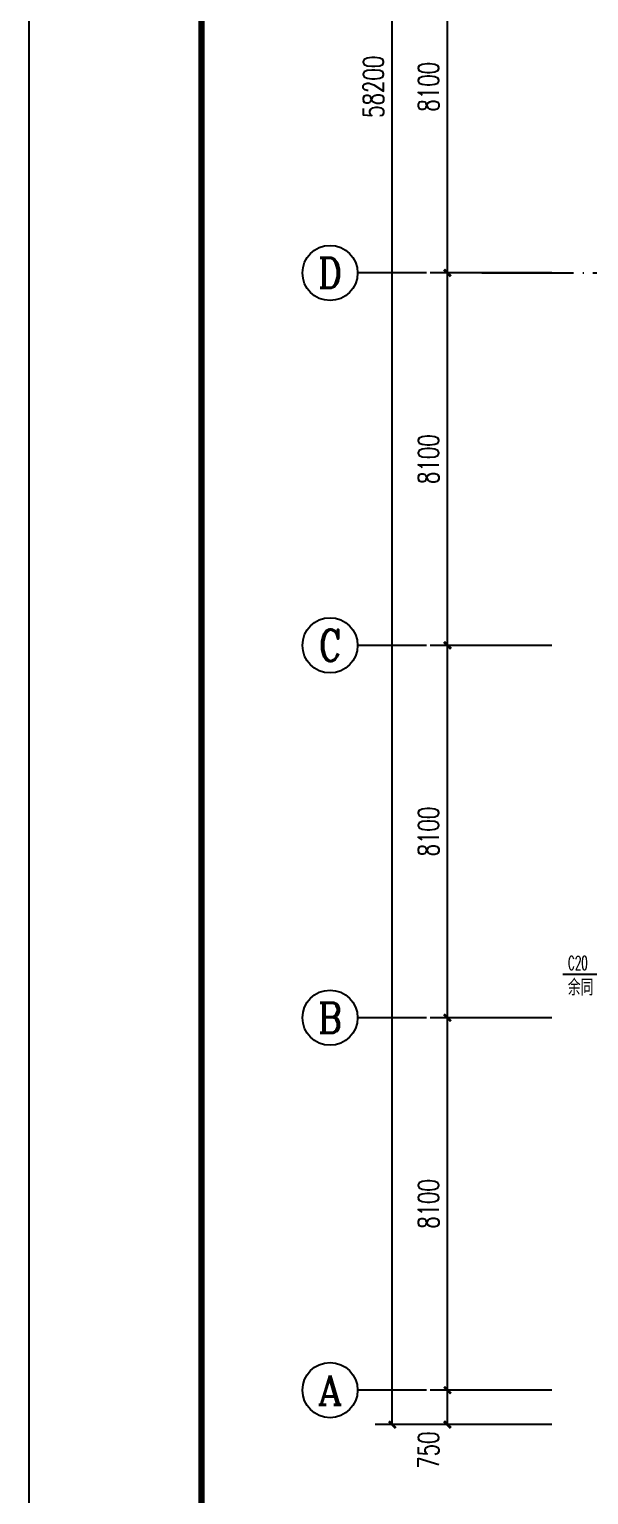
# Model space of a CAD drawing. Extents: x -18502 to 259858, y -468734 to 127958.
# Drawn here: x -18502 to -6324, y -306687 to -274813 of the extents above; entities that cross this region are included whole.
import ezdxf
from ezdxf.enums import TextEntityAlignment as Align

# ---------------------------------------------------------------- set-up
doc = ezdxf.new("R2010")
doc.units = 0
doc.header["$LTSCALE"] = 1000
doc.linetypes.add('参照-弱电底图$0$DOTE', pattern=[2.42, 2, -0.2, 0.02, -0.2])
doc.layers.get('0').update_dxf_attribs({"linetype": 'CONTINUOUS'})
doc.layers.get('Defpoints').update_dxf_attribs({"linetype": 'CONTINUOUS'})
for name, color, linetype in [('参照-TK_A1$0$TK', 161, 'CONTINUOUS'), ('参照-弱电底图$0$0图框', 161, 'CONTINUOUS'), ('参照-弱电底图$0$AXIS', 3, 'CONTINUOUS'), ('参照-弱电底图$0$AXIS_TEXT', 7, 'CONTINUOUS'), ('参照-弱电底图$0$DIM_LEAD', 3, 'CONTINUOUS'), ('参照-弱电底图$0$DOTE', 14, '参照-弱电底图$0$DOTE'), ('参照-弱电底图$0$PUB_TEXT', 7, 'CONTINUOUS')]:
    doc.layers.add(name, color=color, linetype=linetype)
doc.styles.add('参照-弱电底图$0$_TCH_AXIS', font='COMPLEX', dxfattribs={"bigfont": 'GBCBIG.shx'})
doc.styles.add('参照-弱电底图$0$_TCH_DIM', font='SIMPLEX', dxfattribs={"width": 0.8, "bigfont": 'HZTXT.shx'})
doc.styles.add('参照-弱电底图$0$_TCH_DIM_T3', font='SIMPLEX', dxfattribs={"width": 0.705882, "bigfont": 'GBCBIG.shx'})
doc.styles.add('参照-弱电底图$0$COMPLEX', font='COMPLEX', dxfattribs={"bigfont": 'AllInOneBig.shx'})
doc.dimstyles.new('参照-弱电底图$0$_TCH_ARCH&&150', dxfattribs={"dimtxt": 446.25, "dimasz": 150, "dimexe": 375, "dimexo": 450, "dimgap": 189.375, "dimtad": 1, "dimdec": 0, "dimzin": 0, "dimdsep": 46, "dimtxsty": '参照-弱电底图$0$_TCH_DIM_T3', "dimblk": '参照-弱电底图$0$_ArchTick', "dimcen": 0.09, "dimclrt": 7, "dimazin": 2, "dimtfac": 1, "dimtdec": 0, "dimtix": 1, "dimtmove": 2, "dimatfit": 3, "dimfxl": 100, "dimtolj": 1, "dimtzin": 0, "dimarcsym": 0})

# ---------------------------------------------------------------- blocks, each defined once
blk = doc.blocks.new('参照-弱电底图$0$_ArchTick')
at = {"color": 0, "linetype": 'ByBlock', "const_width": 0.4}
blk.add_lwpolyline([(-0.5, -0.5), (0.5, 0.5)], dxfattribs=at)
blk = doc.blocks.new('*D423')
at = {"layer": 'Defpoints', "color": 0, "transparency": 16777216}
for p in [(-9399, -304413), (-6674, -304413), (-6674, -305163)]:
    blk.add_point(p, dxfattribs=at)
at = {"layer": '参照-弱电底图$0$AXIS', "color": 0, "lineweight": -2, "transparency": 16777216}
for p, q in [((-7124, -304413), (-9774, -304413)), ((-9399, -305163), (-9399, -304413)), ((-7124, -305163), (-9774, -305163))]:
    blk.add_line(p, q, dxfattribs=at)
at = {"layer": '参照-弱电底图$0$AXIS', "color": 0, "lineweight": -2, "transparency": 16777216, "xscale": 150, "yscale": 150, "zscale": 150}
for p, rotation in [((-9399, -304413), 90), ((-9399, -305163), 270)]:
    blk.add_blockref('参照-弱电底图$0$_ArchTick', p, dxfattribs=dict(at, rotation=rotation))
at = {"layer": '参照-弱电底图$0$AXIS', "color": 7, "transparency": 16777216, "insert": (-9811, -305718), "char_height": 446.2, "attachment_point": 5, "rotation": 90, "style": '参照-弱电底图$0$_TCH_DIM_T3'}
blk.add_mtext('\\A1;750', dxfattribs=at)
blk = doc.blocks.new('*D424')
at = {"layer": 'Defpoints', "color": 0, "transparency": 16777216}
for p in [(-9399, -296313), (-6674, -296313), (-6674, -304413)]:
    blk.add_point(p, dxfattribs=at)
at = {"layer": '参照-弱电底图$0$AXIS', "color": 0, "lineweight": -2, "transparency": 16777216}
for p, q in [((-7124, -296313), (-9774, -296313)), ((-9399, -304413), (-9399, -296313)), ((-7124, -304413), (-9774, -304413))]:
    blk.add_line(p, q, dxfattribs=at)
at = {"layer": '参照-弱电底图$0$AXIS', "color": 0, "lineweight": -2, "transparency": 16777216, "xscale": 150, "yscale": 150, "zscale": 150}
for p, rotation in [((-9399, -296313), 90), ((-9399, -304413), 270)]:
    blk.add_blockref('参照-弱电底图$0$_ArchTick', p, dxfattribs=dict(at, rotation=rotation))
at = {"layer": '参照-弱电底图$0$AXIS', "color": 7, "transparency": 16777216, "insert": (-9811, -300363), "char_height": 446.2, "attachment_point": 5, "rotation": 90, "style": '参照-弱电底图$0$_TCH_DIM_T3'}
blk.add_mtext('\\A1;8100', dxfattribs=at)
blk = doc.blocks.new('*D425')
at = {"layer": 'Defpoints', "color": 0, "transparency": 16777216}
for p in [(-9399, -288213), (-6674, -288213), (-6674, -296313)]:
    blk.add_point(p, dxfattribs=at)
at = {"layer": '参照-弱电底图$0$AXIS', "color": 0, "lineweight": -2, "transparency": 16777216}
for p, q in [((-7124, -288213), (-9774, -288213)), ((-9399, -296313), (-9399, -288213)), ((-7124, -296313), (-9774, -296313))]:
    blk.add_line(p, q, dxfattribs=at)
at = {"layer": '参照-弱电底图$0$AXIS', "color": 0, "lineweight": -2, "transparency": 16777216, "xscale": 150, "yscale": 150, "zscale": 150}
for p, rotation in [((-9399, -288213), 90), ((-9399, -296313), 270)]:
    blk.add_blockref('参照-弱电底图$0$_ArchTick', p, dxfattribs=dict(at, rotation=rotation))
at = {"layer": '参照-弱电底图$0$AXIS', "color": 7, "transparency": 16777216, "insert": (-9811, -292263), "char_height": 446.2, "attachment_point": 5, "rotation": 90, "style": '参照-弱电底图$0$_TCH_DIM_T3'}
blk.add_mtext('\\A1;8100', dxfattribs=at)
blk = doc.blocks.new('*D426')
at = {"layer": 'Defpoints', "color": 0, "transparency": 16777216}
for p in [(-9399, -280113), (-6674, -280113), (-6674, -288213)]:
    blk.add_point(p, dxfattribs=at)
at = {"layer": '参照-弱电底图$0$AXIS', "color": 0, "lineweight": -2, "transparency": 16777216}
for p, q in [((-7124, -280113), (-9774, -280113)), ((-9399, -288213), (-9399, -280113)), ((-7124, -288213), (-9774, -288213))]:
    blk.add_line(p, q, dxfattribs=at)
at = {"layer": '参照-弱电底图$0$AXIS', "color": 0, "lineweight": -2, "transparency": 16777216, "xscale": 150, "yscale": 150, "zscale": 150}
for p, rotation in [((-9399, -280113), 90), ((-9399, -288213), 270)]:
    blk.add_blockref('参照-弱电底图$0$_ArchTick', p, dxfattribs=dict(at, rotation=rotation))
at = {"layer": '参照-弱电底图$0$AXIS', "color": 7, "transparency": 16777216, "insert": (-9811, -284163), "char_height": 446.2, "attachment_point": 5, "rotation": 90, "style": '参照-弱电底图$0$_TCH_DIM_T3'}
blk.add_mtext('\\A1;8100', dxfattribs=at)
blk = doc.blocks.new('*D427')
at = {"layer": 'Defpoints', "color": 0, "transparency": 16777216}
for p in [(-9399, -272013), (-6674, -272013), (-6674, -280113)]:
    blk.add_point(p, dxfattribs=at)
at = {"layer": '参照-弱电底图$0$AXIS', "color": 0, "lineweight": -2, "transparency": 16777216}
for p, q in [((-7124, -272013), (-9774, -272013)), ((-9399, -280113), (-9399, -272013)), ((-7124, -280113), (-9774, -280113))]:
    blk.add_line(p, q, dxfattribs=at)
at = {"layer": '参照-弱电底图$0$AXIS', "color": 0, "lineweight": -2, "transparency": 16777216, "xscale": 150, "yscale": 150, "zscale": 150}
for p, rotation in [((-9399, -272013), 90), ((-9399, -280113), 270)]:
    blk.add_blockref('参照-弱电底图$0$_ArchTick', p, dxfattribs=dict(at, rotation=rotation))
at = {"layer": '参照-弱电底图$0$AXIS', "color": 7, "transparency": 16777216, "insert": (-9811, -276063), "char_height": 446.2, "attachment_point": 5, "rotation": 90, "style": '参照-弱电底图$0$_TCH_DIM_T3'}
blk.add_mtext('\\A1;8100', dxfattribs=at)
blk = doc.blocks.new('*D413')
at = {"layer": 'Defpoints', "color": 0, "transparency": 16777216}
for p in [(-10599, -246963), (-6674, -246963), (-6674, -305163)]:
    blk.add_point(p, dxfattribs=at)
at = {"layer": '参照-弱电底图$0$AXIS', "color": 0, "lineweight": -2, "transparency": 16777216}
for p, q in [((-7124, -246963), (-10974, -246963)), ((-10599, -305163), (-10599, -246963)), ((-7124, -305163), (-10974, -305163))]:
    blk.add_line(p, q, dxfattribs=at)
at = {"layer": '参照-弱电底图$0$AXIS', "color": 0, "lineweight": -2, "transparency": 16777216, "xscale": 150, "yscale": 150, "zscale": 150}
for p, rotation in [((-10599, -246963), 90), ((-10599, -305163), 270)]:
    blk.add_blockref('参照-弱电底图$0$_ArchTick', p, dxfattribs=dict(at, rotation=rotation))
at = {"layer": '参照-弱电底图$0$AXIS', "color": 7, "transparency": 16777216, "insert": (-11011, -276063), "char_height": 446.2, "attachment_point": 5, "rotation": 90, "style": '参照-弱电底图$0$_TCH_DIM_T3'}
blk.add_mtext('\\A1;58200', dxfattribs=at)
blk = doc.blocks.new('参照-弱电底图$0$_AXISO')
at = {"color": 0}
blk.add_circle((0, 0), 0.5, dxfattribs=at)
at = {"layer": '参照-弱电底图$0$AXIS_TEXT', "color": 0, "style": '参照-弱电底图$0$COMPLEX', "width": 1.041667}
blk.add_attdef('A', text='', height=0.56, dxfattribs=at).set_placement((-0.25, -0.28), (0.25, -0.28), align=Align.FIT)

msp = doc.modelspace()

# ---------------------------------------------------------------- linework, layer by layer
at = {"layer": '参照-TK_A1$0$TK'}
msp.add_line((-18502.3, -323318.6), (-18502.3, -234218.6), dxfattribs=at)
at = {"layer": '参照-TK_A1$0$TK', "const_width": 135}
msp.add_lwpolyline([(106147.7, -235718.6), (106147.7, -321818.6), (-14752.3, -321818.6), (-14752.3, -235718.6)], close=True, dxfattribs=at)
at = {"layer": '参照-弱电底图$0$0图框'}
msp.add_lwpolyline([(-18502.3, -234218.5), (107647.7, -234218.5), (107647.7, -323318.5), (-18502.3, -323318.5)], close=True, dxfattribs=at)
at = {"layer": '参照-弱电底图$0$AXIS', "color": 8}
for p, q in [((-9855.2, -280112.7), (-11355.2, -280112.7)), ((-9855.2, -288212.7), (-11355.2, -288212.7)), ((-9855.2, -296312.7), (-11355.2, -296312.7)), ((-9855.2, -304412.7), (-11355.2, -304412.7))]:
    msp.add_line(p, q, dxfattribs=at)
at = {"layer": '参照-弱电底图$0$DIM_LEAD', "color": 8}
msp.add_line((-5656.1, -295373.3), (-6884.7, -295373.3), dxfattribs=at)
at = {"layer": '参照-弱电底图$0$DOTE', "color": 8}
msp.add_line((-8652.4, -280112.7), (85036.6, -280112.7), dxfattribs=at)

# ---------------------------------------------------------------- block references
at = {"layer": '参照-弱电底图$0$AXIS', "color": 8}
ref = msp.add_blockref('参照-弱电底图$0$_AXISO', (-11955.2, -280112.7), dxfattribs=dict(at, xscale=1200, yscale=1200, zscale=1200))
ref.add_attrib('A', 'D', dxfattribs={"layer": '参照-弱电底图$0$AXIS_TEXT', "height": 652.9, "style": '参照-弱电底图$0$_TCH_AXIS'}).set_placement((-12219.5, -280439.1), (-11691, -280439.1), align=Align.FIT)
ref = msp.add_blockref('参照-弱电底图$0$_AXISO', (-11955.2, -288212.7), dxfattribs=dict(at, xscale=1200, yscale=1200, zscale=1200))
ref.add_attrib('A', 'C', dxfattribs={"layer": '参照-弱电底图$0$AXIS_TEXT', "height": 683.5, "style": '参照-弱电底图$0$_TCH_AXIS'}).set_placement((-12199.3, -288554.4), (-11711.1, -288554.4), align=Align.FIT)
ref = msp.add_blockref('参照-弱电底图$0$_AXISO', (-11955.2, -296312.7), dxfattribs=dict(at, xscale=1200, yscale=1200, zscale=1200))
ref.add_attrib('A', 'B', dxfattribs={"layer": '参照-弱电底图$0$AXIS_TEXT', "height": 652.9, "style": '参照-弱电底图$0$_TCH_AXIS'}).set_placement((-12219.5, -296639.1), (-11691, -296639.1), align=Align.FIT)
ref = msp.add_blockref('参照-弱电底图$0$_AXISO', (-11955.2, -304412.7), dxfattribs=dict(at, xscale=1200, yscale=1200, zscale=1200))
ref.add_attrib('A', 'A', dxfattribs={"layer": '参照-弱电底图$0$AXIS_TEXT', "height": 637.8, "style": '参照-弱电底图$0$_TCH_AXIS'}).set_placement((-12228.6, -304731.5), (-11681.9, -304731.5), align=Align.FIT)

# ---------------------------------------------------------------- texts
at = {"layer": '参照-弱电底图$0$PUB_TEXT', "color": 8, "style": '参照-弱电底图$0$_TCH_DIM'}
for s, height, width, p in [('C20', 297.5, 0.564706, (-6779.7, -295268.3)), ('余同', 350, 0.8, (-6779.7, -295828.3))]:
    msp.add_text(s, height=height, dxfattribs=dict(at, width=width)).set_placement(p)

# ---------------------------------------------------------------- dimensions: what is measured, and where the dimension line sits
at = {"layer": '参照-弱电底图$0$AXIS', "color": 8}
for p1, p2, distance, picture, middle in [((-6673.5, -305162.7), (-6673.5, -246962.7), 3925.3, '*D413', (-11011.3, -276062.7)), ((-6673.5, -280112.7), (-6673.5, -272012.7), 2725.3, '*D427', (-9811.3, -276062.7)), ((-6673.5, -288212.7), (-6673.5, -280112.7), 2725.3, '*D426', (-9811.3, -284162.7)), ((-6673.5, -296312.7), (-6673.5, -288212.7), 2725.3, '*D425', (-9811.3, -292262.7)), ((-6673.5, -304412.7), (-6673.5, -296312.7), 2725.3, '*D424', (-9811.3, -300362.7))]:
    dim = msp.add_aligned_dim(p1=p1, p2=p2, distance=distance, dimstyle='参照-弱电底图$0$_TCH_ARCH&&150', dxfattribs=at)
    dim.commit()
    dim.dimension.update_dxf_attribs({"geometry": picture, "text_midpoint": middle})
dim = msp.add_linear_dim(base=(-9398.8, -304412.7), p1=(-6673.5, -305162.7), p2=(-6673.5, -304412.7), angle=90, dimstyle='参照-弱电底图$0$_TCH_ARCH&&150', dxfattribs=at)
dim.commit()
dim.dimension.update_dxf_attribs({"geometry": '*D423', "text_midpoint": (-9811.3, -305717.7), "dimtype": 161})

doc.saveas('drawing.dxf')
